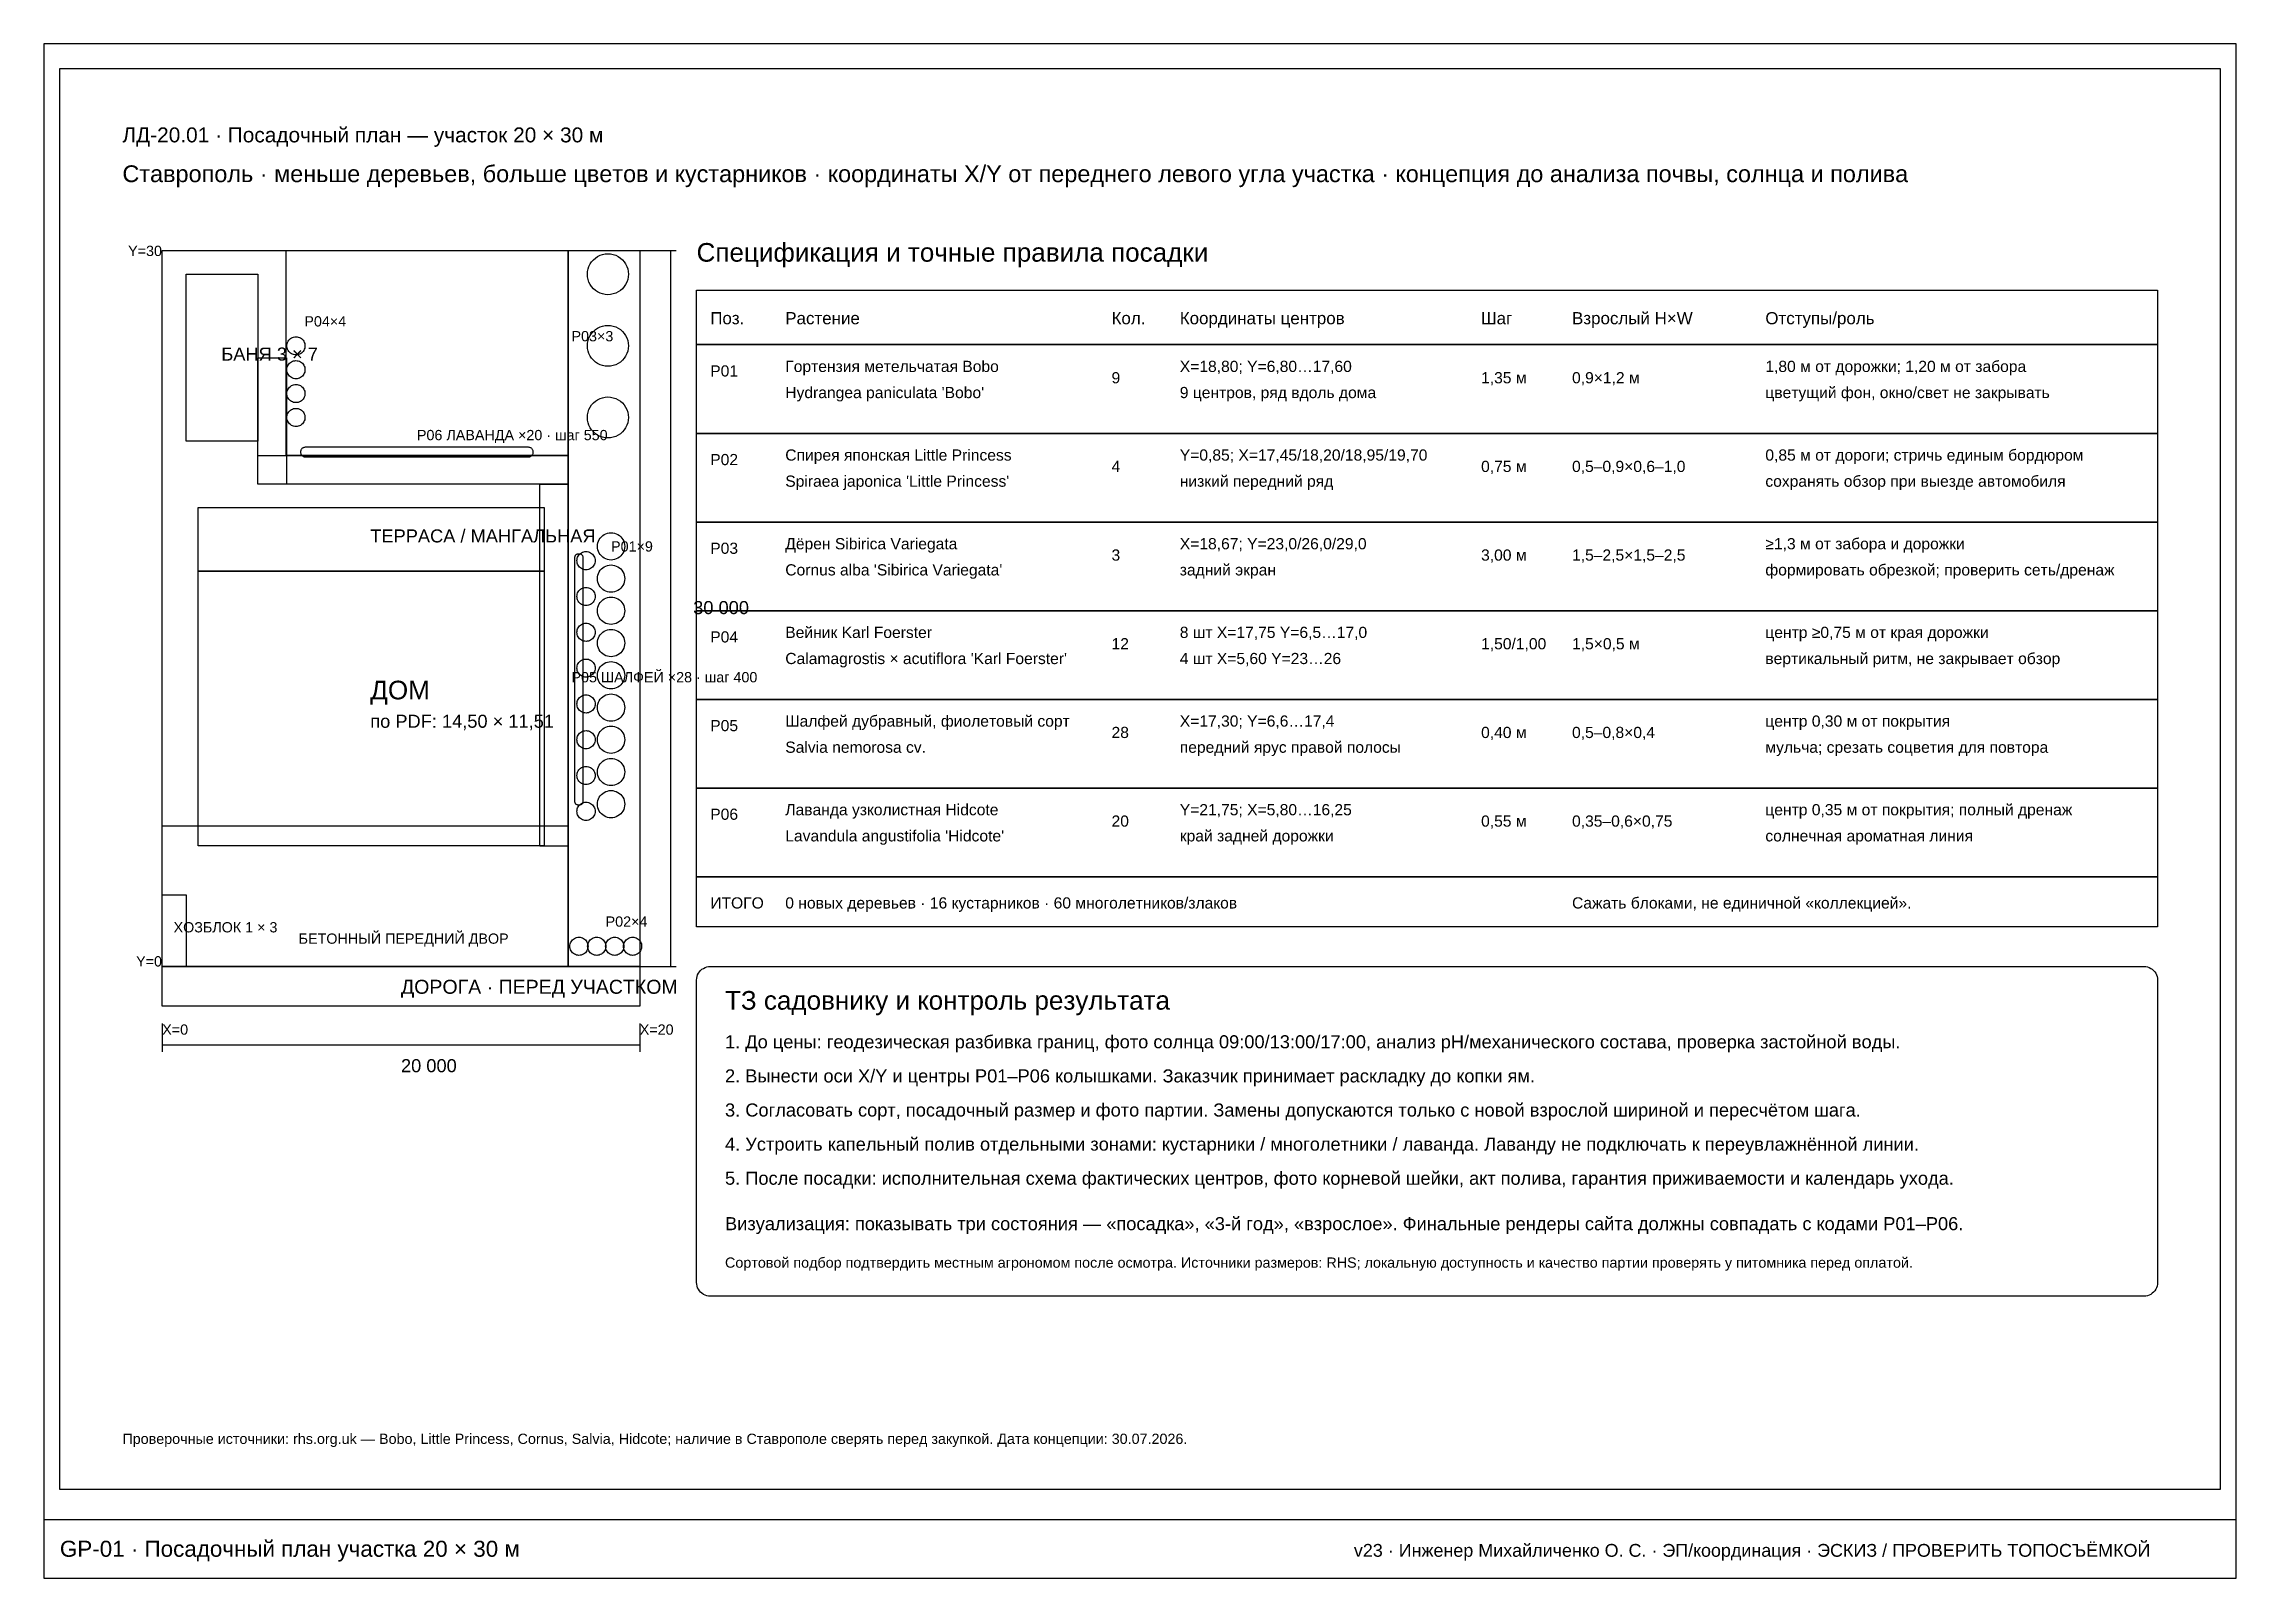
# Paper-space layout 'GP-01' of a CAD drawing. Header units: millimetres. Extents: x 5 to 415, y 5 to 292.
import ezdxf

# ---------------------------------------------------------------- set-up
doc = ezdxf.new("R2010")
doc.units = ezdxf.units.MM
for name, color, linetype in [('A-DIMS', 1, 'Continuous'), ('A-FRAME', 7, 'Continuous'), ('A-OBJECT', 8, 'Continuous'), ('A-TEXT', 7, 'Continuous')]:
    doc.layers.add(name, color=color, linetype=linetype)
doc.styles.add('ARIAL', font='arial.ttf')

psp = doc.layouts.new('GP-01')

# ---------------------------------------------------------------- linework, layer by layer
at = {"layer": 'A-DIMS'}
for points in [[(116.44, 253.37), (123.25, 253.37)], [(122.18, 253.37), (122.18, 119.42)], [(116.44, 119.42), (123.25, 119.42)], [(27.14, 108.78), (27.14, 103.47)], [(116.44, 108.78), (116.44, 103.47)], [(27.14, 104.74), (116.44, 104.74)]]:
    psp.add_lwpolyline(points, dxfattribs=at)
at = {"layer": 'A-FRAME'}
psp.add_line((5, 16), (415, 16), dxfattribs=at)
psp.add_lwpolyline([(5, 5), (415, 5), (415, 292), (5, 292)], close=True, dxfattribs=at)
at = {"layer": 'A-OBJECT'}
for points in [[(8, 287.39), (412, 287.39), (412, 21.61), (8, 21.61), (8, 287.39)], [(27.14, 253.37), (116.44, 253.37), (116.44, 119.42), (27.14, 119.42), (27.14, 253.37)], [(50.31, 253.37), (103.05, 253.37), (103.05, 214.97), (50.31, 214.97), (50.31, 253.37)], [(103.05, 253.37), (116.44, 253.37), (116.44, 119.42), (103.05, 119.42), (103.05, 253.37)], [(114.32, 248.91), (114.28, 248.41), (114.19, 247.92), (114.02, 247.44), (113.8, 246.99), (113.52, 246.58), (113.19, 246.2), (112.82, 245.87), (112.4, 245.59), (111.95, 245.37), (111.48, 245.21), (110.99, 245.11), (110.49, 245.08), (109.99, 245.11), (109.5, 245.21), (109.02, 245.37), (108.57, 245.59), (108.16, 245.87), (107.78, 246.2), (107.45, 246.58), (107.17, 246.99), (106.95, 247.44), (106.79, 247.92), (106.69, 248.41), (106.66, 248.91), (106.69, 249.41), (106.79, 249.9), (106.95, 250.37), (107.17, 250.82), (107.45, 251.24), (107.78, 251.61), (108.16, 251.94), (108.57, 252.22), (109.02, 252.44), (109.5, 252.61), (109.99, 252.7), (110.49, 252.74), (110.99, 252.7), (111.48, 252.61), (111.95, 252.44), (112.4, 252.22), (112.82, 251.94), (113.19, 251.61), (113.52, 251.24), (113.8, 250.82), (114.02, 250.37), (114.19, 249.9), (114.28, 249.41), (114.32, 248.91), (114.32, 248.91)], [(31.6, 248.91), (45, 248.91), (45, 217.65), (31.6, 217.65), (31.6, 248.91)], [(127.07, 245.93), (400.31, 245.93), (400.31, 126.86), (127.07, 126.86), (127.07, 245.93)], [(127.07, 245.93), (400.31, 245.93), (400.31, 235.73), (127.07, 235.73), (127.07, 245.93)], [(114.32, 235.51), (114.28, 235.01), (114.19, 234.52), (114.02, 234.05), (113.8, 233.6), (113.52, 233.18), (113.19, 232.81), (112.82, 232.48), (112.4, 232.2), (111.95, 231.98), (111.48, 231.82), (110.99, 231.72), (110.49, 231.69), (109.99, 231.72), (109.5, 231.82), (109.02, 231.98), (108.57, 232.2), (108.16, 232.48), (107.78, 232.81), (107.45, 233.18), (107.17, 233.6), (106.95, 234.05), (106.79, 234.52), (106.69, 235.01), (106.66, 235.51), (106.69, 236.01), (106.79, 236.5), (106.95, 236.98), (107.17, 237.43), (107.45, 237.84), (107.78, 238.22), (108.16, 238.55), (108.57, 238.83), (109.02, 239.05), (109.5, 239.21), (109.99, 239.31), (110.49, 239.34), (110.99, 239.31), (111.48, 239.21), (111.95, 239.05), (112.4, 238.83), (112.82, 238.55), (113.19, 238.22), (113.52, 237.84), (113.8, 237.43), (114.02, 236.98), (114.19, 236.5), (114.28, 236.01), (114.32, 235.51), (114.32, 235.51)], [(53.84, 235.51), (53.83, 235.29), (53.79, 235.07), (53.71, 234.86), (53.62, 234.66), (53.49, 234.48), (53.35, 234.31), (53.18, 234.16), (52.99, 234.04), (52.79, 233.94), (52.58, 233.87), (52.36, 233.83), (52.14, 233.81), (51.92, 233.83), (51.7, 233.87), (51.49, 233.94), (51.29, 234.04), (51.11, 234.16), (50.94, 234.31), (50.79, 234.48), (50.67, 234.66), (50.57, 234.86), (50.5, 235.07), (50.46, 235.29), (50.44, 235.51), (50.46, 235.73), (50.5, 235.95), (50.57, 236.16), (50.67, 236.36), (50.79, 236.55), (50.94, 236.72), (51.11, 236.86), (51.29, 236.99), (51.49, 237.08), (51.7, 237.16), (51.92, 237.2), (52.14, 237.21), (52.36, 237.2), (52.58, 237.16), (52.79, 237.08), (52.99, 236.99), (53.18, 236.86), (53.35, 236.72), (53.49, 236.55), (53.62, 236.36), (53.71, 236.16), (53.79, 235.95), (53.83, 235.73), (53.84, 235.51), (53.84, 235.51)], [(127.07, 235.73), (400.31, 235.73), (400.31, 219.14), (127.07, 219.14), (127.07, 235.73)], [(45, 233.28), (50.36, 233.28), (50.36, 209.61), (45, 209.61), (45, 233.28)], [(53.84, 231.05), (53.83, 230.83), (53.79, 230.61), (53.71, 230.4), (53.62, 230.2), (53.49, 230.01), (53.35, 229.84), (53.18, 229.7), (52.99, 229.57), (52.79, 229.48), (52.58, 229.4), (52.36, 229.36), (52.14, 229.35), (51.92, 229.36), (51.7, 229.4), (51.49, 229.48), (51.29, 229.57), (51.11, 229.7), (50.94, 229.84), (50.79, 230.01), (50.67, 230.2), (50.57, 230.4), (50.5, 230.61), (50.46, 230.83), (50.44, 231.05), (50.46, 231.27), (50.5, 231.49), (50.57, 231.7), (50.67, 231.9), (50.79, 232.08), (50.94, 232.25), (51.11, 232.4), (51.29, 232.52), (51.49, 232.62), (51.7, 232.69), (51.92, 232.73), (52.14, 232.75), (52.36, 232.73), (52.58, 232.69), (52.79, 232.62), (52.99, 232.52), (53.18, 232.4), (53.35, 232.25), (53.49, 232.08), (53.62, 231.9), (53.71, 231.7), (53.79, 231.49), (53.83, 231.27), (53.84, 231.05), (53.84, 231.05)], [(53.84, 226.58), (53.83, 226.36), (53.79, 226.14), (53.71, 225.93), (53.62, 225.73), (53.49, 225.55), (53.35, 225.38), (53.18, 225.23), (52.99, 225.11), (52.79, 225.01), (52.58, 224.94), (52.36, 224.9), (52.14, 224.88), (51.92, 224.9), (51.7, 224.94), (51.49, 225.01), (51.29, 225.11), (51.11, 225.23), (50.94, 225.38), (50.79, 225.55), (50.67, 225.73), (50.57, 225.93), (50.5, 226.14), (50.46, 226.36), (50.44, 226.58), (50.46, 226.8), (50.5, 227.02), (50.57, 227.23), (50.67, 227.43), (50.79, 227.62), (50.94, 227.78), (51.11, 227.93), (51.29, 228.06), (51.49, 228.15), (51.7, 228.23), (51.92, 228.27), (52.14, 228.28), (52.36, 228.27), (52.58, 228.23), (52.79, 228.15), (52.99, 228.06), (53.18, 227.93), (53.35, 227.78), (53.49, 227.62), (53.62, 227.43), (53.71, 227.23), (53.79, 227.02), (53.83, 226.8), (53.84, 226.58), (53.84, 226.58)], [(114.32, 222.12), (114.28, 221.62), (114.19, 221.13), (114.02, 220.65), (113.8, 220.2), (113.52, 219.79), (113.19, 219.41), (112.82, 219.08), (112.4, 218.8), (111.95, 218.58), (111.48, 218.42), (110.99, 218.32), (110.49, 218.29), (109.99, 218.32), (109.5, 218.42), (109.02, 218.58), (108.57, 218.8), (108.16, 219.08), (107.78, 219.41), (107.45, 219.79), (107.17, 220.2), (106.95, 220.65), (106.79, 221.13), (106.69, 221.62), (106.66, 222.12), (106.69, 222.62), (106.79, 223.11), (106.95, 223.58), (107.17, 224.03), (107.45, 224.45), (107.78, 224.82), (108.16, 225.15), (108.57, 225.43), (109.02, 225.65), (109.5, 225.81), (109.99, 225.91), (110.49, 225.94), (110.99, 225.91), (111.48, 225.81), (111.95, 225.65), (112.4, 225.43), (112.82, 225.15), (113.19, 224.82), (113.52, 224.45), (113.8, 224.03), (114.02, 223.58), (114.19, 223.11), (114.28, 222.62), (114.32, 222.12), (114.32, 222.12)], [(53.84, 222.12), (53.83, 221.89), (53.79, 221.68), (53.71, 221.47), (53.62, 221.27), (53.49, 221.08), (53.35, 220.91), (53.18, 220.77), (52.99, 220.64), (52.79, 220.55), (52.58, 220.47), (52.36, 220.43), (52.14, 220.42), (51.92, 220.43), (51.7, 220.47), (51.49, 220.55), (51.29, 220.64), (51.11, 220.77), (50.94, 220.91), (50.79, 221.08), (50.67, 221.27), (50.57, 221.47), (50.5, 221.68), (50.46, 221.89), (50.44, 222.12), (50.46, 222.34), (50.5, 222.56), (50.57, 222.77), (50.67, 222.97), (50.79, 223.15), (50.94, 223.32), (51.11, 223.47), (51.29, 223.59), (51.49, 223.69), (51.7, 223.76), (51.92, 223.8), (52.14, 223.82), (52.36, 223.8), (52.58, 223.76), (52.79, 223.69), (52.99, 223.59), (53.18, 223.47), (53.35, 223.32), (53.49, 223.15), (53.62, 222.97), (53.71, 222.77), (53.79, 222.56), (53.83, 222.34), (53.84, 222.12), (53.84, 222.12)], [(127.07, 219.14), (400.31, 219.14), (400.31, 202.55), (127.07, 202.55), (127.07, 219.14)], [(45, 214.97), (103.05, 214.97), (103.05, 209.61), (45, 209.61), (45, 214.97)], [(53.93, 216.59), (95.6, 216.59), (95.72, 216.58), (95.82, 216.56), (95.93, 216.52), (96.03, 216.47), (96.12, 216.41), (96.21, 216.34), (96.28, 216.26), (96.34, 216.16), (96.39, 216.06), (96.43, 215.96), (96.45, 215.85), (96.45, 215.74), (96.45, 215.53), (96.45, 215.41), (96.43, 215.31), (96.39, 215.2), (96.34, 215.1), (96.28, 215.01), (96.21, 214.92), (96.12, 214.85), (96.03, 214.79), (95.93, 214.74), (95.82, 214.7), (95.72, 214.68), (95.6, 214.67), (53.93, 214.67), (53.82, 214.68), (53.71, 214.7), (53.6, 214.74), (53.5, 214.79), (53.41, 214.85), (53.33, 214.92), (53.25, 215.01), (53.19, 215.1), (53.14, 215.2), (53.11, 215.31), (53.09, 215.41), (53.08, 215.53), (53.08, 215.74), (53.09, 215.85), (53.11, 215.96), (53.14, 216.06), (53.19, 216.16), (53.25, 216.26), (53.33, 216.34), (53.41, 216.41), (53.5, 216.47), (53.6, 216.52), (53.71, 216.56), (53.82, 216.58), (53.93, 216.59), (53.93, 216.59)], [(97.73, 209.61), (103.05, 209.61), (103.05, 141.95), (97.73, 141.95), (97.73, 209.61)], [(33.83, 205.26), (98.58, 205.26), (98.58, 193.37), (33.83, 193.37), (33.83, 205.26)], [(127.07, 202.55), (400.31, 202.55), (400.31, 185.97), (127.07, 185.97), (127.07, 202.55)], [(108.11, 195.33), (108.09, 195.1), (108.05, 194.88), (107.98, 194.67), (107.88, 194.47), (107.76, 194.29), (107.61, 194.12), (107.44, 193.98), (107.26, 193.85), (107.06, 193.75), (106.85, 193.68), (106.63, 193.64), (106.41, 193.62), (106.18, 193.64), (105.97, 193.68), (105.75, 193.75), (105.56, 193.85), (105.37, 193.98), (105.2, 194.12), (105.06, 194.29), (104.93, 194.47), (104.83, 194.67), (104.76, 194.88), (104.72, 195.1), (104.7, 195.33), (104.72, 195.55), (104.76, 195.77), (104.83, 195.98), (104.93, 196.18), (105.06, 196.36), (105.2, 196.53), (105.37, 196.67), (105.56, 196.8), (105.75, 196.9), (105.97, 196.97), (106.18, 197.01), (106.41, 197.03), (106.63, 197.01), (106.85, 196.97), (107.06, 196.9), (107.26, 196.8), (107.44, 196.67), (107.61, 196.53), (107.76, 196.36), (107.88, 196.18), (107.98, 195.98), (108.05, 195.77), (108.09, 195.55), (108.11, 195.33), (108.11, 195.33)], [(113.64, 198), (113.61, 197.67), (113.55, 197.34), (113.44, 197.03), (113.29, 196.73), (113.11, 196.45), (112.89, 196.2), (112.64, 195.98), (112.36, 195.79), (112.06, 195.65), (111.74, 195.54), (111.42, 195.47), (111.08, 195.45), (110.75, 195.47), (110.42, 195.54), (110.11, 195.65), (109.81, 195.79), (109.53, 195.98), (109.28, 196.2), (109.06, 196.45), (108.87, 196.73), (108.73, 197.03), (108.62, 197.34), (108.55, 197.67), (108.53, 198), (108.55, 198.34), (108.62, 198.66), (108.73, 198.98), (108.87, 199.28), (109.06, 199.56), (109.28, 199.81), (109.53, 200.03), (109.81, 200.21), (110.11, 200.36), (110.42, 200.47), (110.75, 200.53), (111.08, 200.56), (111.42, 200.53), (111.74, 200.47), (112.06, 200.36), (112.36, 200.21), (112.64, 200.03), (112.89, 199.81), (113.11, 199.56), (113.29, 199.28), (113.44, 198.98), (113.55, 198.66), (113.61, 198.34), (113.64, 198), (113.64, 198)], [(33.83, 193.37), (98.58, 193.37), (98.58, 141.98), (33.83, 141.98), (33.83, 193.37)], [(104.96, 196.6), (105.17, 196.6), (105.26, 196.6), (105.34, 196.58), (105.42, 196.55), (105.49, 196.52), (105.56, 196.47), (105.62, 196.41), (105.68, 196.35), (105.73, 196.28), (105.76, 196.21), (105.79, 196.13), (105.81, 196.05), (105.81, 195.96), (105.81, 150.25), (105.81, 150.16), (105.79, 150.08), (105.76, 150), (105.73, 149.93), (105.68, 149.86), (105.62, 149.8), (105.56, 149.74), (105.49, 149.69), (105.42, 149.66), (105.34, 149.63), (105.26, 149.61), (105.17, 149.61), (104.96, 149.61), (104.88, 149.61), (104.79, 149.63), (104.72, 149.66), (104.64, 149.69), (104.57, 149.74), (104.51, 149.8), (104.45, 149.86), (104.41, 149.93), (104.37, 150), (104.34, 150.08), (104.33, 150.16), (104.32, 150.25), (104.32, 195.96), (104.33, 196.05), (104.34, 196.13), (104.37, 196.21), (104.41, 196.28), (104.45, 196.35), (104.51, 196.41), (104.57, 196.47), (104.64, 196.52), (104.72, 196.55), (104.79, 196.58), (104.88, 196.6), (104.96, 196.6), (104.96, 196.6)], [(113.64, 191.97), (113.61, 191.63), (113.55, 191.31), (113.44, 190.99), (113.29, 190.69), (113.11, 190.41), (112.89, 190.16), (112.64, 189.94), (112.36, 189.76), (112.06, 189.61), (111.74, 189.5), (111.42, 189.44), (111.08, 189.41), (110.75, 189.44), (110.42, 189.5), (110.11, 189.61), (109.81, 189.76), (109.53, 189.94), (109.28, 190.16), (109.06, 190.41), (108.87, 190.69), (108.73, 190.99), (108.62, 191.31), (108.55, 191.63), (108.53, 191.97), (108.55, 192.3), (108.62, 192.63), (108.73, 192.94), (108.87, 193.24), (109.06, 193.52), (109.28, 193.77), (109.53, 193.99), (109.81, 194.18), (110.11, 194.32), (110.42, 194.43), (110.75, 194.5), (111.08, 194.52), (111.42, 194.5), (111.74, 194.43), (112.06, 194.32), (112.36, 194.18), (112.64, 193.99), (112.89, 193.77), (113.11, 193.52), (113.29, 193.24), (113.44, 192.94), (113.55, 192.63), (113.61, 192.3), (113.64, 191.97), (113.64, 191.97)], [(108.11, 188.63), (108.09, 188.41), (108.05, 188.19), (107.98, 187.98), (107.88, 187.78), (107.76, 187.59), (107.61, 187.42), (107.44, 187.28), (107.26, 187.15), (107.06, 187.06), (106.85, 186.98), (106.63, 186.94), (106.41, 186.93), (106.18, 186.94), (105.97, 186.98), (105.75, 187.06), (105.56, 187.15), (105.37, 187.28), (105.2, 187.42), (105.06, 187.59), (104.93, 187.78), (104.83, 187.98), (104.76, 188.19), (104.72, 188.41), (104.7, 188.63), (104.72, 188.85), (104.76, 189.07), (104.83, 189.28), (104.93, 189.48), (105.06, 189.66), (105.2, 189.83), (105.37, 189.98), (105.56, 190.1), (105.75, 190.2), (105.97, 190.27), (106.18, 190.31), (106.41, 190.33), (106.63, 190.31), (106.85, 190.27), (107.06, 190.2), (107.26, 190.1), (107.44, 189.98), (107.61, 189.83), (107.76, 189.66), (107.88, 189.48), (107.98, 189.28), (108.05, 189.07), (108.09, 188.85), (108.11, 188.63), (108.11, 188.63)], [(113.64, 185.95), (113.61, 185.62), (113.55, 185.29), (113.44, 184.97), (113.29, 184.67), (113.11, 184.39), (112.89, 184.14), (112.64, 183.92), (112.36, 183.74), (112.06, 183.59), (111.74, 183.48), (111.42, 183.42), (111.08, 183.4), (110.75, 183.42), (110.42, 183.48), (110.11, 183.59), (109.81, 183.74), (109.53, 183.92), (109.28, 184.14), (109.06, 184.39), (108.87, 184.67), (108.73, 184.97), (108.62, 185.29), (108.55, 185.62), (108.53, 185.95), (108.55, 186.28), (108.62, 186.61), (108.73, 186.92), (108.87, 187.22), (109.06, 187.5), (109.28, 187.75), (109.53, 187.97), (109.81, 188.16), (110.11, 188.31), (110.42, 188.41), (110.75, 188.48), (111.08, 188.5), (111.42, 188.48), (111.74, 188.41), (112.06, 188.31), (112.36, 188.16), (112.64, 187.97), (112.89, 187.75), (113.11, 187.5), (113.29, 187.22), (113.44, 186.92), (113.55, 186.61), (113.61, 186.28), (113.64, 185.95), (113.64, 185.95)], [(127.07, 185.97), (400.31, 185.97), (400.31, 169.38), (127.07, 169.38), (127.07, 185.97)], [(108.11, 181.93), (108.09, 181.71), (108.05, 181.49), (107.98, 181.28), (107.88, 181.08), (107.76, 180.89), (107.61, 180.73), (107.44, 180.58), (107.26, 180.46), (107.06, 180.36), (106.85, 180.29), (106.63, 180.24), (106.41, 180.23), (106.18, 180.24), (105.97, 180.29), (105.75, 180.36), (105.56, 180.46), (105.37, 180.58), (105.2, 180.73), (105.06, 180.89), (104.93, 181.08), (104.83, 181.28), (104.76, 181.49), (104.72, 181.71), (104.7, 181.93), (104.72, 182.15), (104.76, 182.37), (104.83, 182.58), (104.93, 182.78), (105.06, 182.97), (105.2, 183.13), (105.37, 183.28), (105.56, 183.4), (105.75, 183.5), (105.97, 183.57), (106.18, 183.62), (106.41, 183.63), (106.63, 183.62), (106.85, 183.57), (107.06, 183.5), (107.26, 183.4), (107.44, 183.28), (107.61, 183.13), (107.76, 182.97), (107.88, 182.78), (107.98, 182.58), (108.05, 182.37), (108.09, 182.15), (108.11, 181.93), (108.11, 181.93)], [(113.64, 179.91), (113.61, 179.58), (113.55, 179.25), (113.44, 178.93), (113.29, 178.63), (113.11, 178.36), (112.89, 178.11), (112.64, 177.89), (112.36, 177.7), (112.06, 177.55), (111.74, 177.44), (111.42, 177.38), (111.08, 177.36), (110.75, 177.38), (110.42, 177.44), (110.11, 177.55), (109.81, 177.7), (109.53, 177.89), (109.28, 178.11), (109.06, 178.36), (108.87, 178.63), (108.73, 178.93), (108.62, 179.25), (108.55, 179.58), (108.53, 179.91), (108.55, 180.24), (108.62, 180.57), (108.73, 180.89), (108.87, 181.19), (109.06, 181.46), (109.28, 181.71), (109.53, 181.93), (109.81, 182.12), (110.11, 182.27), (110.42, 182.37), (110.75, 182.44), (111.08, 182.46), (111.42, 182.44), (111.74, 182.37), (112.06, 182.27), (112.36, 182.12), (112.64, 181.93), (112.89, 181.71), (113.11, 181.46), (113.29, 181.19), (113.44, 180.89), (113.55, 180.57), (113.61, 180.24), (113.64, 179.91), (113.64, 179.91)], [(108.11, 175.23), (108.09, 175.01), (108.05, 174.79), (107.98, 174.58), (107.88, 174.38), (107.76, 174.2), (107.61, 174.03), (107.44, 173.88), (107.26, 173.76), (107.06, 173.66), (106.85, 173.59), (106.63, 173.55), (106.41, 173.53), (106.18, 173.55), (105.97, 173.59), (105.75, 173.66), (105.56, 173.76), (105.37, 173.88), (105.2, 174.03), (105.06, 174.2), (104.93, 174.38), (104.83, 174.58), (104.76, 174.79), (104.72, 175.01), (104.7, 175.23), (104.72, 175.45), (104.76, 175.67), (104.83, 175.88), (104.93, 176.08), (105.06, 176.27), (105.2, 176.43), (105.37, 176.58), (105.56, 176.7), (105.75, 176.8), (105.97, 176.87), (106.18, 176.92), (106.41, 176.93), (106.63, 176.92), (106.85, 176.87), (107.06, 176.8), (107.26, 176.7), (107.44, 176.58), (107.61, 176.43), (107.76, 176.27), (107.88, 176.08), (107.98, 175.88), (108.05, 175.67), (108.09, 175.45), (108.11, 175.23), (108.11, 175.23)], [(113.64, 173.89), (113.61, 173.56), (113.55, 173.23), (113.44, 172.92), (113.29, 172.62), (113.11, 172.34), (112.89, 172.09), (112.64, 171.87), (112.36, 171.68), (112.06, 171.53), (111.74, 171.43), (111.42, 171.36), (111.08, 171.34), (110.75, 171.36), (110.42, 171.43), (110.11, 171.53), (109.81, 171.68), (109.53, 171.87), (109.28, 172.09), (109.06, 172.34), (108.87, 172.62), (108.73, 172.92), (108.62, 173.23), (108.55, 173.56), (108.53, 173.89), (108.55, 174.23), (108.62, 174.55), (108.73, 174.87), (108.87, 175.17), (109.06, 175.45), (109.28, 175.7), (109.53, 175.92), (109.81, 176.1), (110.11, 176.25), (110.42, 176.36), (110.75, 176.42), (111.08, 176.44), (111.42, 176.42), (111.74, 176.36), (112.06, 176.25), (112.36, 176.1), (112.64, 175.92), (112.89, 175.7), (113.11, 175.45), (113.29, 175.17), (113.44, 174.87), (113.55, 174.55), (113.61, 174.23), (113.64, 173.89), (113.64, 173.89)], [(108.11, 168.53), (108.09, 168.31), (108.05, 168.09), (107.98, 167.88), (107.88, 167.68), (107.76, 167.5), (107.61, 167.33), (107.44, 167.18), (107.26, 167.06), (107.06, 166.96), (106.85, 166.89), (106.63, 166.85), (106.41, 166.83), (106.18, 166.85), (105.97, 166.89), (105.75, 166.96), (105.56, 167.06), (105.37, 167.18), (105.2, 167.33), (105.06, 167.5), (104.93, 167.68), (104.83, 167.88), (104.76, 168.09), (104.72, 168.31), (104.7, 168.53), (104.72, 168.76), (104.76, 168.97), (104.83, 169.18), (104.93, 169.38), (105.06, 169.57), (105.2, 169.74), (105.37, 169.88), (105.56, 170.01), (105.75, 170.11), (105.97, 170.18), (106.18, 170.22), (106.41, 170.23), (106.63, 170.22), (106.85, 170.18), (107.06, 170.11), (107.26, 170.01), (107.44, 169.88), (107.61, 169.74), (107.76, 169.57), (107.88, 169.38), (107.98, 169.18), (108.05, 168.97), (108.09, 168.76), (108.11, 168.53), (108.11, 168.53)], [(113.64, 167.85), (113.61, 167.52), (113.55, 167.19), (113.44, 166.88), (113.29, 166.58), (113.11, 166.3), (112.89, 166.05), (112.64, 165.83), (112.36, 165.64), (112.06, 165.5), (111.74, 165.39), (111.42, 165.32), (111.08, 165.3), (110.75, 165.32), (110.42, 165.39), (110.11, 165.5), (109.81, 165.64), (109.53, 165.83), (109.28, 166.05), (109.06, 166.3), (108.87, 166.58), (108.73, 166.88), (108.62, 167.19), (108.55, 167.52), (108.53, 167.85), (108.55, 168.19), (108.62, 168.51), (108.73, 168.83), (108.87, 169.13), (109.06, 169.41), (109.28, 169.66), (109.53, 169.88), (109.81, 170.06), (110.11, 170.21), (110.42, 170.32), (110.75, 170.38), (111.08, 170.4), (111.42, 170.38), (111.74, 170.32), (112.06, 170.21), (112.36, 170.06), (112.64, 169.88), (112.89, 169.66), (113.11, 169.41), (113.29, 169.13), (113.44, 168.83), (113.55, 168.51), (113.61, 168.19), (113.64, 167.85), (113.64, 167.85)], [(127.07, 169.38), (400.31, 169.38), (400.31, 152.8), (127.07, 152.8), (127.07, 169.38)], [(113.64, 161.84), (113.61, 161.5), (113.55, 161.18), (113.44, 160.86), (113.29, 160.56), (113.11, 160.28), (112.89, 160.03), (112.64, 159.81), (112.36, 159.63), (112.06, 159.48), (111.74, 159.37), (111.42, 159.31), (111.08, 159.28), (110.75, 159.31), (110.42, 159.37), (110.11, 159.48), (109.81, 159.63), (109.53, 159.81), (109.28, 160.03), (109.06, 160.28), (108.87, 160.56), (108.73, 160.86), (108.62, 161.18), (108.55, 161.5), (108.53, 161.84), (108.55, 162.17), (108.62, 162.5), (108.73, 162.81), (108.87, 163.11), (109.06, 163.39), (109.28, 163.64), (109.53, 163.86), (109.81, 164.05), (110.11, 164.19), (110.42, 164.3), (110.75, 164.37), (111.08, 164.39), (111.42, 164.37), (111.74, 164.3), (112.06, 164.19), (112.36, 164.05), (112.64, 163.86), (112.89, 163.64), (113.11, 163.39), (113.29, 163.11), (113.44, 162.81), (113.55, 162.5), (113.61, 162.17), (113.64, 161.84), (113.64, 161.84)], [(108.11, 161.84), (108.09, 161.61), (108.05, 161.4), (107.98, 161.18), (107.88, 160.99), (107.76, 160.8), (107.61, 160.63), (107.44, 160.49), (107.26, 160.36), (107.06, 160.26), (106.85, 160.19), (106.63, 160.15), (106.41, 160.13), (106.18, 160.15), (105.97, 160.19), (105.75, 160.26), (105.56, 160.36), (105.37, 160.49), (105.2, 160.63), (105.06, 160.8), (104.93, 160.99), (104.83, 161.18), (104.76, 161.4), (104.72, 161.61), (104.7, 161.84), (104.72, 162.06), (104.76, 162.28), (104.83, 162.49), (104.93, 162.69), (105.06, 162.87), (105.2, 163.04), (105.37, 163.19), (105.56, 163.31), (105.75, 163.41), (105.97, 163.48), (106.18, 163.52), (106.41, 163.54), (106.63, 163.52), (106.85, 163.48), (107.06, 163.41), (107.26, 163.31), (107.44, 163.19), (107.61, 163.04), (107.76, 162.87), (107.88, 162.69), (107.98, 162.49), (108.05, 162.28), (108.09, 162.06), (108.11, 161.84), (108.11, 161.84)], [(108.11, 155.14), (108.09, 154.92), (108.05, 154.7), (107.98, 154.49), (107.88, 154.29), (107.76, 154.1), (107.61, 153.94), (107.44, 153.79), (107.26, 153.66), (107.06, 153.57), (106.85, 153.49), (106.63, 153.45), (106.41, 153.44), (106.18, 153.45), (105.97, 153.49), (105.75, 153.57), (105.56, 153.66), (105.37, 153.79), (105.2, 153.94), (105.06, 154.1), (104.93, 154.29), (104.83, 154.49), (104.76, 154.7), (104.72, 154.92), (104.7, 155.14), (104.72, 155.36), (104.76, 155.58), (104.83, 155.79), (104.93, 155.99), (105.06, 156.17), (105.2, 156.34), (105.37, 156.49), (105.56, 156.61), (105.75, 156.71), (105.97, 156.78), (106.18, 156.82), (106.41, 156.84), (106.63, 156.82), (106.85, 156.78), (107.06, 156.71), (107.26, 156.61), (107.44, 156.49), (107.61, 156.34), (107.76, 156.17), (107.88, 155.99), (107.98, 155.79), (108.05, 155.58), (108.09, 155.36), (108.11, 155.14), (108.11, 155.14)], [(113.64, 155.8), (113.61, 155.46), (113.55, 155.14), (113.44, 154.82), (113.29, 154.52), (113.11, 154.24), (112.89, 153.99), (112.64, 153.77), (112.36, 153.59), (112.06, 153.44), (111.74, 153.33), (111.42, 153.27), (111.08, 153.25), (110.75, 153.27), (110.42, 153.33), (110.11, 153.44), (109.81, 153.59), (109.53, 153.77), (109.28, 153.99), (109.06, 154.24), (108.87, 154.52), (108.73, 154.82), (108.62, 155.14), (108.55, 155.46), (108.53, 155.8), (108.55, 156.13), (108.62, 156.46), (108.73, 156.77), (108.87, 157.07), (109.06, 157.35), (109.28, 157.6), (109.53, 157.82), (109.81, 158.01), (110.11, 158.15), (110.42, 158.26), (110.75, 158.33), (111.08, 158.35), (111.42, 158.33), (111.74, 158.26), (112.06, 158.15), (112.36, 158.01), (112.64, 157.82), (112.89, 157.6), (113.11, 157.35), (113.29, 157.07), (113.44, 156.77), (113.55, 156.46), (113.61, 156.13), (113.64, 155.8), (113.64, 155.8)], [(113.64, 149.78), (113.61, 149.45), (113.55, 149.12), (113.44, 148.8), (113.29, 148.5), (113.11, 148.23), (112.89, 147.98), (112.64, 147.76), (112.36, 147.57), (112.06, 147.42), (111.74, 147.31), (111.42, 147.25), (111.08, 147.23), (110.75, 147.25), (110.42, 147.31), (110.11, 147.42), (109.81, 147.57), (109.53, 147.76), (109.28, 147.98), (109.06, 148.23), (108.87, 148.5), (108.73, 148.8), (108.62, 149.12), (108.55, 149.45), (108.53, 149.78), (108.55, 150.11), (108.62, 150.44), (108.73, 150.76), (108.87, 151.06), (109.06, 151.33), (109.28, 151.58), (109.53, 151.8), (109.81, 151.99), (110.11, 152.14), (110.42, 152.24), (110.75, 152.31), (111.08, 152.33), (111.42, 152.31), (111.74, 152.24), (112.06, 152.14), (112.36, 151.99), (112.64, 151.8), (112.89, 151.58), (113.11, 151.33), (113.29, 151.06), (113.44, 150.76), (113.55, 150.44), (113.61, 150.11), (113.64, 149.78), (113.64, 149.78)], [(127.07, 152.8), (400.31, 152.8), (400.31, 136.21), (127.07, 136.21), (127.07, 152.8)], [(108.11, 148.44), (108.09, 148.22), (108.05, 148), (107.98, 147.79), (107.88, 147.59), (107.76, 147.4), (107.61, 147.24), (107.44, 147.09), (107.26, 146.97), (107.06, 146.87), (106.85, 146.8), (106.63, 146.75), (106.41, 146.74), (106.18, 146.75), (105.97, 146.8), (105.75, 146.87), (105.56, 146.97), (105.37, 147.09), (105.2, 147.24), (105.06, 147.4), (104.93, 147.59), (104.83, 147.79), (104.76, 148), (104.72, 148.22), (104.7, 148.44), (104.72, 148.66), (104.76, 148.88), (104.83, 149.09), (104.93, 149.29), (105.06, 149.48), (105.2, 149.64), (105.37, 149.79), (105.56, 149.91), (105.75, 150.01), (105.97, 150.08), (106.18, 150.13), (106.41, 150.14), (106.63, 150.13), (106.85, 150.08), (107.06, 150.01), (107.26, 149.91), (107.44, 149.79), (107.61, 149.64), (107.76, 149.48), (107.88, 149.29), (107.98, 149.09), (108.05, 148.88), (108.09, 148.66), (108.11, 148.44), (108.11, 148.44)], [(27.14, 145.72), (103.05, 145.72), (103.05, 119.42), (27.14, 119.42), (27.14, 145.72)], [(127.07, 136.21), (400.31, 136.21), (400.31, 126.86), (127.07, 126.86), (127.07, 136.21)], [(27.14, 132.81), (31.6, 132.81), (31.6, 119.42), (27.14, 119.42), (27.14, 132.81)], [(106.77, 123.2), (106.75, 122.98), (106.71, 122.76), (106.64, 122.55), (106.54, 122.35), (106.42, 122.17), (106.27, 122), (106.1, 121.85), (105.92, 121.73), (105.72, 121.63), (105.51, 121.56), (105.29, 121.51), (105.07, 121.5), (104.84, 121.51), (104.63, 121.56), (104.42, 121.63), (104.22, 121.73), (104.03, 121.85), (103.86, 122), (103.72, 122.17), (103.59, 122.35), (103.49, 122.55), (103.42, 122.76), (103.38, 122.98), (103.37, 123.2), (103.38, 123.42), (103.42, 123.64), (103.49, 123.85), (103.59, 124.05), (103.72, 124.24), (103.86, 124.4), (104.03, 124.55), (104.22, 124.67), (104.42, 124.77), (104.63, 124.84), (104.84, 124.89), (105.07, 124.9), (105.29, 124.89), (105.51, 124.84), (105.72, 124.77), (105.92, 124.67), (106.1, 124.55), (106.27, 124.4), (106.42, 124.24), (106.54, 124.05), (106.64, 123.85), (106.71, 123.64), (106.75, 123.42), (106.77, 123.2), (106.77, 123.2)], [(110.11, 123.2), (110.09, 122.98), (110.05, 122.76), (109.98, 122.55), (109.88, 122.35), (109.75, 122.17), (109.61, 122), (109.44, 121.85), (109.26, 121.73), (109.06, 121.63), (108.84, 121.56), (108.63, 121.51), (108.4, 121.5), (108.18, 121.51), (107.96, 121.56), (107.75, 121.63), (107.55, 121.73), (107.37, 121.85), (107.2, 122), (107.06, 122.17), (106.93, 122.35), (106.83, 122.55), (106.76, 122.76), (106.72, 122.98), (106.7, 123.2), (106.72, 123.42), (106.76, 123.64), (106.83, 123.85), (106.93, 124.05), (107.06, 124.24), (107.2, 124.4), (107.37, 124.55), (107.55, 124.67), (107.75, 124.77), (107.96, 124.84), (108.18, 124.89), (108.4, 124.9), (108.63, 124.89), (108.84, 124.84), (109.06, 124.77), (109.26, 124.67), (109.44, 124.55), (109.61, 124.4), (109.75, 124.24), (109.88, 124.05), (109.98, 123.85), (110.05, 123.64), (110.09, 123.42), (110.11, 123.2), (110.11, 123.2)], [(113.47, 123.2), (113.45, 122.98), (113.41, 122.76), (113.34, 122.55), (113.24, 122.35), (113.11, 122.17), (112.97, 122), (112.8, 121.85), (112.61, 121.73), (112.42, 121.63), (112.2, 121.56), (111.99, 121.51), (111.76, 121.5), (111.54, 121.51), (111.32, 121.56), (111.11, 121.63), (110.91, 121.73), (110.73, 121.85), (110.56, 122), (110.41, 122.17), (110.29, 122.35), (110.19, 122.55), (110.12, 122.76), (110.08, 122.98), (110.06, 123.2), (110.08, 123.42), (110.12, 123.64), (110.19, 123.85), (110.29, 124.05), (110.41, 124.24), (110.56, 124.4), (110.73, 124.55), (110.91, 124.67), (111.11, 124.77), (111.32, 124.84), (111.54, 124.89), (111.76, 124.9), (111.99, 124.89), (112.2, 124.84), (112.42, 124.77), (112.61, 124.67), (112.8, 124.55), (112.97, 124.4), (113.11, 124.24), (113.24, 124.05), (113.34, 123.85), (113.41, 123.64), (113.45, 123.42), (113.47, 123.2), (113.47, 123.2)], [(116.8, 123.2), (116.79, 122.98), (116.75, 122.76), (116.67, 122.55), (116.58, 122.35), (116.45, 122.17), (116.31, 122), (116.14, 121.85), (115.95, 121.73), (115.75, 121.63), (115.54, 121.56), (115.32, 121.51), (115.1, 121.5), (114.88, 121.51), (114.66, 121.56), (114.45, 121.63), (114.25, 121.73), (114.07, 121.85), (113.9, 122), (113.75, 122.17), (113.63, 122.35), (113.53, 122.55), (113.46, 122.76), (113.42, 122.98), (113.4, 123.2), (113.42, 123.42), (113.46, 123.64), (113.53, 123.85), (113.63, 124.05), (113.75, 124.24), (113.9, 124.4), (114.07, 124.55), (114.25, 124.67), (114.45, 124.77), (114.66, 124.84), (114.88, 124.89), (115.1, 124.9), (115.32, 124.89), (115.54, 124.84), (115.75, 124.77), (115.95, 124.67), (116.14, 124.55), (116.31, 124.4), (116.45, 124.24), (116.58, 124.05), (116.67, 123.85), (116.75, 123.64), (116.79, 123.42), (116.8, 123.2), (116.8, 123.2)], [(27.14, 119.42), (116.44, 119.42), (116.44, 111.97), (27.14, 111.97), (27.14, 119.42)], [(129.63, 119.42), (397.75, 119.42), (398.09, 119.39), (398.41, 119.33), (398.73, 119.22), (399.03, 119.07), (399.31, 118.89), (399.56, 118.67), (399.78, 118.42), (399.96, 118.14), (400.11, 117.84), (400.22, 117.52), (400.28, 117.2), (400.31, 116.86), (400.31, 60.3), (400.28, 59.97), (400.22, 59.64), (400.11, 59.33), (399.96, 59.03), (399.78, 58.75), (399.56, 58.5), (399.31, 58.28), (399.03, 58.09), (398.73, 57.95), (398.41, 57.84), (398.09, 57.77), (397.75, 57.75), (129.63, 57.75), (129.29, 57.77), (128.96, 57.84), (128.65, 57.95), (128.35, 58.09), (128.07, 58.28), (127.82, 58.5), (127.6, 58.75), (127.42, 59.03), (127.27, 59.33), (127.16, 59.64), (127.1, 59.97), (127.07, 60.3), (127.07, 116.86), (127.1, 117.2), (127.16, 117.52), (127.27, 117.84), (127.42, 118.14), (127.6, 118.42), (127.82, 118.67), (128.07, 118.89), (128.35, 119.07), (128.65, 119.22), (128.96, 119.33), (129.29, 119.39), (129.63, 119.42), (129.63, 119.42)]]:
    psp.add_lwpolyline(points, close=True, dxfattribs=at)

# ---------------------------------------------------------------- texts
at = {"layer": 'A-DIMS', "style": 'ARIAL'}
psp.add_text('v23 · Инженер Михайличенко О. С. · ЭП/координация · ЭСКИЗ / ПРОВЕРИТЬ ТОПОСЪЁМКОЙ', height=2.4, dxfattribs=at).set_placement((250, 9))
at = {"layer": 'A-TEXT', "style": 'ARIAL'}
for s, height, p in [('ЛД-20.01 · Посадочный план — участок 20 × 30 м', 2.7897, (19.69, 273.57)), ('Ставрополь · меньше деревьев, больше цветов и кустарников · координаты X/Y от переднего левого угла участка · концепция до анализа почвы, солнца и полива', 3.13844, (19.69, 266.13)), ('Y=30', 1.918, (20.76, 252.31)), ('Спецификация и точные правила посадки', 3.4872, (127.07, 251.25)), ('Взрослый H×W', 2.2667, (290.8, 239.55)), ('Отступы/роль', 2.2667, (326.95, 239.55)), ('P04×4', 1.918, (53.72, 239.13)), ('P03×3', 1.918, (103.68, 236.36)), ('Поз.', 2.267, (129.63, 239.55)), ('Растение', 2.267, (143.66, 239.55)), ('Кол.', 2.267, (204.68, 239.55)), ('Координаты центров', 2.2667, (217.44, 239.55)), ('Шаг', 2.267, (273.79, 239.55)), ('БАНЯ 3 × 7', 2.441, (38.19, 232.75)), ('P01', 2.092, (129.63, 229.77)), ('Гортензия метельчатая Bobo', 2.0923, (143.66, 230.62)), ('9', 2.09, (204.68, 228.5)), ('X=18,80; Y=6,80…17,60', 2.0923, (217.44, 230.62)), ('1,35 м', 2.092, (273.79, 228.5)), ('0,9×1,2 м', 2.092, (290.8, 228.5)), ('1,80 м от дорожки; 1,20 м от забора', 2.0923, (326.95, 230.62)), ("Hydrangea paniculata 'Bobo'", 2.0923, (143.66, 225.73)), ('9 центров, ряд вдоль дома', 2.0923, (217.44, 225.73)), ('цветущий фон, окно/свет не закрывать', 2.0923, (326.95, 225.73)), ('P06 ЛАВАНДА ×20 · шаг 550', 1.9179, (74.77, 217.86)), ('P02', 2.092, (129.63, 213.19)), ('Спирея японская Little Princess', 2.0923, (143.66, 214.04)), ('4', 2.09, (204.68, 211.91)), ('Y=0,85; X=17,45/18,20/18,95/19,70', 2.0923, (217.44, 214.04)), ('0,75 м', 2.092, (273.79, 211.91)), ('0,5–0,9×0,6–1,0', 2.0923, (290.8, 211.91)), ('0,85 м от дороги; стричь единым бордюром', 2.0923, (326.95, 214.04)), ("Spiraea japonica 'Little Princess'", 2.0923, (143.66, 209.15)), ('низкий передний ряд', 2.0923, (217.44, 209.15)), ('сохранять обзор при выезде автомобиля', 2.0923, (326.95, 209.15)), ('ТЕРРАСА / МАНГАЛЬНАЯ', 2.441, (66.05, 198.73)), ('P01×9', 1.918, (111.08, 197.03)), ('P03', 2.092, (129.63, 196.6)), ('Дёрен Sibirica Variegata', 2.0923, (143.66, 197.45)), ('3', 2.09, (204.68, 195.33)), ('X=18,67; Y=23,0/26,0/29,0', 2.0923, (217.44, 197.45)), ('3,00 м', 2.092, (273.79, 195.33)), ('1,5–2,5×1,5–2,5', 2.0923, (290.8, 195.33)), ('≥1,3 м от забора и дорожки', 2.0923, (326.95, 197.45)), ("Cornus alba 'Sibirica Variegata'", 2.0923, (143.66, 192.56)), ('задний экран', 2.0923, (217.44, 192.56)), ('формировать обрезкой; проверить сеть/дренаж', 2.0923, (326.95, 192.56)), ('30 000', 2.441, (126.44, 185.33)), ('P04', 2.092, (129.63, 180.02)), ('Вейник Karl Foerster', 2.0923, (143.66, 180.87)), ('12', 2.092, (204.68, 178.74)), ('8 шт X=17,75 Y=6,5…17,0', 2.0923, (217.44, 180.87)), ('1,50/1,00', 2.092, (273.79, 178.74)), ('1,5×0,5 м', 2.092, (290.8, 178.74)), ('центр ≥0,75 м от края дорожки', 2.0923, (326.95, 180.87)), ("Calamagrostis × acutiflora 'Karl Foerster'", 2.0923, (143.66, 175.98)), ('4 шт X=5,60 Y=23…26', 2.0923, (217.44, 175.98)), ('вертикальный ритм, не закрывает обзор', 2.0923, (326.95, 175.98)), ('ДОМ', 3.487, (66.05, 169.38)), ('P05 ШАЛФЕЙ ×28 · шаг 400', 1.9179, (103.68, 172.57)), ('по PDF: 14,50 × 11,51', 2.441, (66.05, 164.07)), ('P05', 2.092, (129.63, 163.43)), ('Шалфей дубравный, фиолетовый сорт', 2.0923, (143.66, 164.28)), ('28', 2.092, (204.68, 162.15)), ('X=17,30; Y=6,6…17,4', 2.0923, (217.44, 164.28)), ('0,40 м', 2.092, (273.79, 162.15)), ('0,5–0,8×0,4', 2.0923, (290.8, 162.15)), ('центр 0,30 м от покрытия', 2.0923, (326.95, 164.28)), ('Salvia nemorosa cv.', 2.0923, (143.66, 159.39)), ('передний ярус правой полосы', 2.0923, (217.44, 159.39)), ('мульча; срезать соцветия для повтора', 2.0923, (326.95, 159.39)), ('P06', 2.092, (129.63, 146.85)), ('Лаванда узколистная Hidcote', 2.0923, (143.66, 147.7)), ('20', 2.092, (204.68, 145.57)), ('Y=21,75; X=5,80…16,25', 2.0923, (217.44, 147.7)), ('0,55 м', 2.092, (273.79, 145.57)), ('0,35–0,6×0,75', 2.0923, (290.8, 145.57)), ('центр 0,35 м от покрытия; полный дренаж', 2.0923, (326.95, 147.7)), ("Lavandula angustifolia 'Hidcote'", 2.0923, (143.66, 142.81)), ('край задней дорожки', 2.0923, (217.44, 142.81)), ('солнечная ароматная линия', 2.0923, (326.95, 142.81)), ('ИТОГО', 2.092, (129.63, 130.26)), ('0 новых деревьев · 16 кустарников · 60 многолетников/злаков', 2.0923, (143.66, 130.26)), ('Сажать блоками, не единичной «коллекцией».', 2.0923, (290.8, 130.26)), ('ХОЗБЛОК 1 × 3', 1.9179, (29.26, 125.79)), ('P02×4', 1.918, (110.06, 126.86)), ('БЕТОННЫЙ ПЕРЕДНИЙ ДВОР', 1.9179, (52.65, 123.67)), ('Y=0', 1.918, (22.25, 119.42)), ('ДОРОГА · ПЕРЕД УЧАСТКОМ', 2.6154, (71.79, 114.31)), ('ТЗ садовнику и контроль результата', 3.4872, (132.39, 111.34)), ('X=0', 1.918, (27.14, 106.66)), ('X=20', 1.918, (116.44, 106.66)), ('1. До цены: геодезическая разбивка границ, фото солнца 09:00/13:00/17:00, анализ pH/механического состава, проверка застойной воды.', 2.44101, (132.39, 104.11)), ('20 000', 2.441, (71.79, 99.64)), ('2. Вынести оси X/Y и центры P01–P06 колышками. Заказчик принимает раскладку до копки ям.', 2.441, (132.39, 97.73)), ('3. Согласовать сорт, посадочный размер и фото партии. Замены допускаются только с новой взрослой шириной и пересчётом шага.', 2.44101, (132.39, 91.35)), ('4. Устроить капельный полив отдельными зонами: кустарники / многолетники / лаванда. Лаванду не подключать к переувлажнённой линии.', 2.44101, (132.39, 84.97)), ('5. После посадки: исполнительная схема фактических центров, фото корневой шейки, акт полива, гарантия приживаемости и календарь ухода.', 2.44101, (132.39, 78.59)), ('Визуализация: показывать три состояния — «посадка», «3-й год», «взрослое». Финальные рендеры сайта должны совпадать с кодами P01–P06.', 2.44101, (132.39, 70.09)), ('Сортовой подбор подтвердить местным агрономом после осмотра. Источники размеров: RHS; локальную доступность и качество партии проверять у питомника перед оплатой.', 1.91794, (132.39, 63.07)), ('Проверочные источники: rhs.org.uk — Bobo, Little Princess, Cornus, Salvia, Hidcote; наличие в Ставрополе сверять перед закупкой. Дата концепции: 30.07.2026.', 1.91794, (19.69, 30.11)), ('GP-01 · Посадочный план участка 20 × 30 м', 3, (8, 9))]:
    psp.add_text(s, height=height, dxfattribs=at).set_placement(p)

doc.saveas('drawing.dxf')
